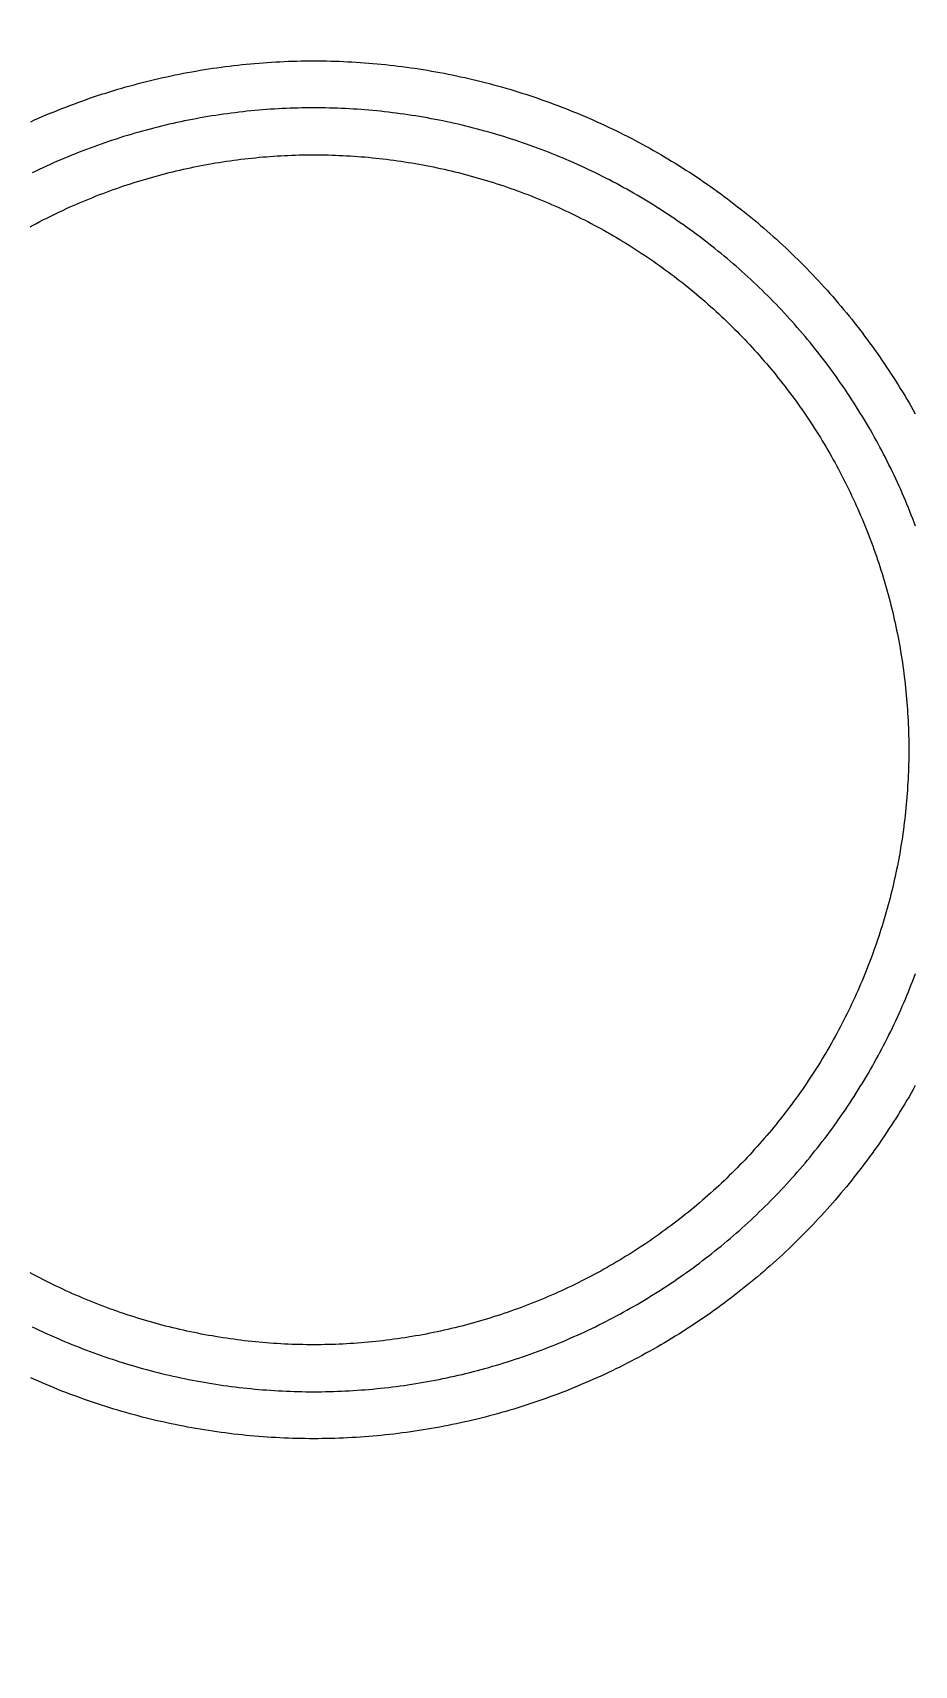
# Model space of a CAD drawing. Header units: millimetres. Extents: x -14.2 to 14.2, y -14.2 to 14.2.
# Drawn here: x -8.62 to -2.99, y -6.44 to 3.98 of the extents above; entities that cross this region are included whole.
import ezdxf

# ---------------------------------------------------------------- set-up
doc = ezdxf.new("R2010")
doc.units = ezdxf.units.MM
doc.layers.add('ALTIN', color=2, linetype='Continuous')
doc.layers.add('KESIM', color=1, linetype='Continuous')

msp = doc.modelspace()

# ---------------------------------------------------------------- linework, layer by layer
at = {"layer": 'ALTIN'}
for points in [[(-8.6316, 3.4145), (-8.607, 3.4255), (-8.5823, 3.4364), (-8.5575, 3.4471), (-8.5327, 3.4576), (-8.5077, 3.4681), (-8.4828, 3.4783), (-8.4577, 3.4884), (-8.4326, 3.4984), (-8.4075, 3.5082), (-8.3823, 3.5178), (-8.357, 3.5273), (-8.3316, 3.5366), (-8.3062, 3.5458), (-8.2808, 3.5548), (-8.2553, 3.5637), (-8.2297, 3.5724), (-8.2041, 3.5809), (-8.1785, 3.5893), (-8.1528, 3.5975), (-8.127, 3.6056), (-8.1012, 3.6135), (-8.0753, 3.6213), (-8.0494, 3.6289), (-8.0235, 3.6363), (-7.9975, 3.6436), (-7.9714, 3.6507), (-7.9453, 3.6577), (-7.9192, 3.6645), (-7.893, 3.6711), (-7.8668, 3.6776), (-7.8406, 3.6839), (-7.8143, 3.6901), (-7.788, 3.6961), (-7.7616, 3.7019), (-7.7352, 3.7076), (-7.7088, 3.7131), (-7.6823, 3.7184), (-7.6558, 3.7236), (-7.6293, 3.7286), (-7.6028, 3.7335), (-7.5762, 3.7382), (-7.5496, 3.7427), (-7.5229, 3.7471), (-7.4962, 3.7513), (-7.4695, 3.7554), (-7.4428, 3.7592), (-7.4161, 3.763), (-7.3893, 3.7665), (-7.3625, 3.7699), (-7.3357, 3.7731), (-7.3089, 3.7762), (-7.2821, 3.7791), (-7.2552, 3.7818), (-7.2283, 3.7844), (-7.2014, 3.7868), (-7.1745, 3.789), (-7.1476, 3.7911), (-7.1207, 3.793), (-7.0937, 3.7947), (-7.0668, 3.7963), (-7.0398, 3.7977), (-7.0129, 3.7989), (-6.9859, 3.8), (-6.9589, 3.8009), (-6.9319, 3.8017), (-6.9049, 3.8022), (-6.8779, 3.8027), (-6.8509, 3.8029), (-6.8239, 3.803), (-6.7969, 3.8029), (-6.7699, 3.8027), (-6.7429, 3.8022), (-6.716, 3.8017), (-6.689, 3.8009), (-6.662, 3.8), (-6.635, 3.7989), (-6.608, 3.7977), (-6.5811, 3.7963), (-6.5541, 3.7947), (-6.5272, 3.793), (-6.5002, 3.7911), (-6.4733, 3.789), (-6.4464, 3.7868), (-6.4195, 3.7844), (-6.3927, 3.7818), (-6.3658, 3.7791), (-6.339, 3.7762), (-6.3121, 3.7731), (-6.2853, 3.7699), (-6.2585, 3.7665), (-6.2318, 3.763), (-6.205, 3.7592), (-6.1783, 3.7554), (-6.1516, 3.7513), (-6.125, 3.7471), (-6.0983, 3.7427), (-6.0717, 3.7382), (-6.0451, 3.7335), (-6.0186, 3.7286), (-5.992, 3.7236), (-5.9655, 3.7184), (-5.9391, 3.7131), (-5.9126, 3.7076), (-5.8862, 3.7019), (-5.8599, 3.6961), (-5.8336, 3.6901), (-5.8073, 3.6839), (-5.781, 3.6776), (-5.7548, 3.6711), (-5.7287, 3.6645), (-5.7025, 3.6577), (-5.6764, 3.6507), (-5.6504, 3.6436), (-5.6244, 3.6363), (-5.5984, 3.6289), (-5.5725, 3.6213), (-5.5467, 3.6135), (-5.5209, 3.6056), (-5.4951, 3.5975), (-5.4694, 3.5893), (-5.4437, 3.5809), (-5.4181, 3.5724), (-5.3926, 3.5637), (-5.3671, 3.5548), (-5.3416, 3.5458), (-5.3162, 3.5366), (-5.2909, 3.5273), (-5.2656, 3.5178), (-5.2404, 3.5082), (-5.2152, 3.4984), (-5.1901, 3.4884), (-5.1651, 3.4783), (-5.1401, 3.4681), (-5.1152, 3.4576), (-5.0904, 3.4471), (-5.0656, 3.4364), (-5.0409, 3.4255), (-5.0162, 3.4145), (-4.9916, 3.4033), (-4.9671, 3.392), (-4.9427, 3.3805), (-4.9183, 3.3689), (-4.894, 3.3572), (-4.8698, 3.3452), (-4.8456, 3.3332), (-4.8216, 3.321), (-4.7976, 3.3086), (-4.7736, 3.2961), (-4.7498, 3.2834), (-4.726, 3.2706), (-4.7023, 3.2577), (-4.6787, 3.2446), (-4.6552, 3.2314), (-4.6317, 3.218), (-4.6084, 3.2045), (-4.5851, 3.1908), (-4.5619, 3.177), (-4.5388, 3.163), (-4.5157, 3.1489), (-4.4928, 3.1347), (-4.4699, 3.1203), (-4.4472, 3.1058), (-4.4245, 3.0912), (-4.4019, 3.0764), (-4.3794, 3.0614), (-4.357, 3.0464), (-4.3347, 3.0312), (-4.3125, 3.0158), (-4.2904, 3.0004), (-4.2684, 2.9847), (-4.2464, 2.969), (-4.2246, 2.9531), (-4.2029, 2.9371), (-4.1812, 2.9209), (-4.1597, 2.9047), (-4.1382, 2.8883), (-4.1169, 2.8717), (-4.0957, 2.855), (-4.0746, 2.8382), (-4.0535, 2.8213), (-4.0326, 2.8042), (-4.0118, 2.787), (-3.9911, 2.7697), (-3.9705, 2.7523), (-3.95, 2.7347), (-3.9296, 2.717), (-3.9093, 2.6992), (-3.8891, 2.6812), (-3.8691, 2.6632), (-3.8491, 2.645), (-3.8293, 2.6267), (-3.8096, 2.6082), (-3.79, 2.5897), (-3.7705, 2.571), (-3.7511, 2.5522), (-3.7318, 2.5333), (-3.7127, 2.5143), (-3.6936, 2.4951), (-3.6747, 2.4758), (-3.6559, 2.4565), (-3.6372, 2.437), (-3.6187, 2.4174), (-3.6003, 2.3976), (-3.5819, 2.3778), (-3.5637, 2.3578), (-3.5457, 2.3378), (-3.5277, 2.3176), (-3.5099, 2.2973), (-3.4922, 2.2769), (-3.4746, 2.2564), (-3.4572, 2.2358), (-3.4399, 2.2151), (-3.4227, 2.1943), (-3.4056, 2.1734), (-3.3887, 2.1524), (-3.3719, 2.1312), (-3.3552, 2.11), (-3.3387, 2.0887), (-3.3223, 2.0672), (-3.306, 2.0457), (-3.2898, 2.0241), (-3.2738, 2.0023), (-3.2579, 1.9805), (-3.2422, 1.9586), (-3.2266, 1.9365), (-3.2111, 1.9144), (-3.1957, 1.8922), (-3.1805, 1.8699), (-3.1655, 1.8475), (-3.1505, 1.825), (-3.1357, 1.8024), (-3.1211, 1.7797), (-3.1066, 1.757), (-3.0922, 1.7341), (-3.078, 1.7112), (-3.0639, 1.6881), (-3.0499, 1.665), (-3.0361, 1.6418), (-3.0225, 1.6186), (-3.0089, 1.5952), (-2.9956, 1.5717), (-2.9823, 1.5482)], [(-2.9808, 0.8315), (-2.9897, 0.8551), (-2.9987, 0.8786), (-3.0078, 0.902), (-3.0171, 0.9254), (-3.0265, 0.9487), (-3.036, 0.972), (-3.0457, 0.9952), (-3.0556, 1.0184), (-3.0655, 1.0414), (-3.0757, 1.0645), (-3.0859, 1.0874), (-3.0963, 1.1103), (-3.1069, 1.1332), (-3.1176, 1.156), (-3.1284, 1.1787), (-3.1394, 1.2013), (-3.1505, 1.2239), (-3.1617, 1.2464), (-3.1731, 1.2688), (-3.1846, 1.2912), (-3.1963, 1.3135), (-3.2081, 1.3357), (-3.22, 1.3579), (-3.232, 1.3799), (-3.2442, 1.4019), (-3.2566, 1.4239), (-3.269, 1.4457), (-3.2816, 1.4675), (-3.2944, 1.4892), (-3.3072, 1.5108), (-3.3202, 1.5323), (-3.3334, 1.5538), (-3.3466, 1.5752), (-3.36, 1.5965), (-3.3736, 1.6177), (-3.3872, 1.6388), (-3.401, 1.6599), (-3.4149, 1.6808), (-3.4289, 1.7017), (-3.4431, 1.7225), (-3.4574, 1.7432), (-3.4718, 1.7638), (-3.4864, 1.7843), (-3.5011, 1.8048), (-3.5159, 1.8251), (-3.5308, 1.8454), (-3.5458, 1.8655), (-3.561, 1.8856), (-3.5763, 1.9056), (-3.5917, 1.9254), (-3.6073, 1.9452), (-3.6229, 1.9649), (-3.6387, 1.9845), (-3.6546, 2.004), (-3.6706, 2.0234), (-3.6867, 2.0427), (-3.703, 2.0619), (-3.7194, 2.081), (-3.7359, 2.1), (-3.7525, 2.1189), (-3.7692, 2.1377), (-3.786, 2.1564), (-3.803, 2.175), (-3.8201, 2.1934), (-3.8372, 2.2118), (-3.8545, 2.2301), (-3.8719, 2.2483), (-3.8894, 2.2663), (-3.9071, 2.2843), (-3.9248, 2.3021), (-3.9426, 2.3199), (-3.9606, 2.3375), (-3.9787, 2.355), (-3.9968, 2.3724), (-4.0151, 2.3897), (-4.0335, 2.4069), (-4.052, 2.4239), (-4.0705, 2.4409), (-4.0892, 2.4577), (-4.108, 2.4744), (-4.1269, 2.491), (-4.1459, 2.5075), (-4.165, 2.5239), (-4.1842, 2.5402), (-4.2035, 2.5563), (-4.2229, 2.5723), (-4.2424, 2.5882), (-4.262, 2.604), (-4.2817, 2.6197), (-4.3015, 2.6352), (-4.3214, 2.6506), (-4.3413, 2.6659), (-4.3614, 2.6811), (-4.3816, 2.6961), (-4.4018, 2.7111), (-4.4222, 2.7259), (-4.4426, 2.7405), (-4.4631, 2.7551), (-4.4837, 2.7695), (-4.5044, 2.7838), (-4.5252, 2.798), (-4.5461, 2.812), (-4.5671, 2.8259), (-4.5881, 2.8397), (-4.6092, 2.8534), (-4.6304, 2.8669), (-4.6517, 2.8803), (-4.6731, 2.8935), (-4.6946, 2.9067), (-4.7161, 2.9197), (-4.7377, 2.9325), (-4.7594, 2.9453), (-4.7812, 2.9579), (-4.8031, 2.9703), (-4.825, 2.9827), (-4.847, 2.9949), (-4.8691, 3.0069), (-4.8912, 3.0189), (-4.9134, 3.0307), (-4.9357, 3.0423), (-4.9581, 3.0538), (-4.9805, 3.0652), (-5.003, 3.0764), (-5.0256, 3.0875), (-5.0482, 3.0985), (-5.071, 3.1093), (-5.0937, 3.12), (-5.1166, 3.1306), (-5.1395, 3.141), (-5.1624, 3.1512), (-5.1855, 3.1614), (-5.2086, 3.1713), (-5.2317, 3.1812), (-5.2549, 3.1909), (-5.2782, 3.2004), (-5.3015, 3.2099), (-5.3249, 3.2191), (-5.3484, 3.2283), (-5.3719, 3.2372), (-5.3954, 3.2461), (-5.419, 3.2548), (-5.4427, 3.2633), (-5.4664, 3.2717), (-5.4902, 3.28), (-5.514, 3.2881), (-5.5378, 3.296), (-5.5618, 3.3039), (-5.5857, 3.3115), (-5.6097, 3.3191), (-5.6338, 3.3264), (-5.6579, 3.3337), (-5.682, 3.3407), (-5.7062, 3.3477), (-5.7304, 3.3545), (-5.7547, 3.3611), (-5.779, 3.3676), (-5.8033, 3.3739), (-5.8277, 3.3801), (-5.8521, 3.3861), (-5.8766, 3.392), (-5.9011, 3.3978), (-5.9256, 3.4034), (-5.9502, 3.4088), (-5.9748, 3.4141), (-5.9994, 3.4192), (-6.0241, 3.4242), (-6.0488, 3.429), (-6.0735, 3.4337), (-6.0982, 3.4382), (-6.123, 3.4426), (-6.1478, 3.4468), (-6.1726, 3.4509), (-6.1975, 3.4548), (-6.2223, 3.4586), (-6.2472, 3.4622), (-6.2722, 3.4657), (-6.2971, 3.469), (-6.322, 3.4721), (-6.347, 3.4752), (-6.372, 3.478), (-6.397, 3.4807), (-6.4221, 3.4832), (-6.4471, 3.4856), (-6.4722, 3.4879), (-6.4972, 3.4899), (-6.5223, 3.4919), (-6.5474, 3.4936), (-6.5725, 3.4953), (-6.5976, 3.4967), (-6.6228, 3.498), (-6.6479, 3.4992), (-6.673, 3.5002), (-6.6982, 3.5011), (-6.7233, 3.5017), (-6.7485, 3.5023), (-6.7736, 3.5027), (-6.7988, 3.5029), (-6.8239, 3.503), (-6.8491, 3.5029), (-6.8742, 3.5027), (-6.8994, 3.5023), (-6.9246, 3.5017), (-6.9497, 3.5011), (-6.9748, 3.5002), (-7, 3.4992), (-7.0251, 3.498), (-7.0502, 3.4967), (-7.0753, 3.4953), (-7.1005, 3.4936), (-7.1255, 3.4919), (-7.1506, 3.4899), (-7.1757, 3.4879), (-7.2008, 3.4856), (-7.2258, 3.4832), (-7.2508, 3.4807), (-7.2758, 3.478), (-7.3008, 3.4752), (-7.3258, 3.4721), (-7.3508, 3.469), (-7.3757, 3.4657), (-7.4006, 3.4622), (-7.4255, 3.4586), (-7.4504, 3.4548), (-7.4753, 3.4509), (-7.5001, 3.4468), (-7.5249, 3.4426), (-7.5497, 3.4382), (-7.5744, 3.4337), (-7.5991, 3.429), (-7.6238, 3.4242), (-7.6485, 3.4192), (-7.6731, 3.4141), (-7.6977, 3.4088), (-7.7222, 3.4034), (-7.7468, 3.3978), (-7.7713, 3.392), (-7.7957, 3.3861), (-7.8202, 3.3801), (-7.8445, 3.3739), (-7.8689, 3.3676), (-7.8932, 3.3611), (-7.9175, 3.3545), (-7.9417, 3.3477), (-7.9659, 3.3407), (-7.99, 3.3337), (-8.0141, 3.3264), (-8.0382, 3.3191), (-8.0622, 3.3115), (-8.0861, 3.3039), (-8.11, 3.296), (-8.1339, 3.2881), (-8.1577, 3.28), (-8.1815, 3.2717), (-8.2052, 3.2633), (-8.2288, 3.2548), (-8.2525, 3.2461), (-8.276, 3.2372), (-8.2995, 3.2283), (-8.3229, 3.2191), (-8.3463, 3.2099), (-8.3697, 3.2004), (-8.3929, 3.1909), (-8.4161, 3.1812), (-8.4393, 3.1713), (-8.4624, 3.1614), (-8.4854, 3.1512), (-8.5084, 3.141), (-8.5313, 3.1306), (-8.5541, 3.12), (-8.5769, 3.1093), (-8.5996, 3.0985), (-8.6223, 3.0875)], [(-8.6223, -4.2816), (-8.5996, -4.2925), (-8.5769, -4.3034), (-8.5541, -4.3141), (-8.5313, -4.3246), (-8.5084, -4.335), (-8.4854, -4.3453), (-8.4624, -4.3554), (-8.4393, -4.3654), (-8.4161, -4.3752), (-8.3929, -4.3849), (-8.3697, -4.3945), (-8.3463, -4.4039), (-8.3229, -4.4132), (-8.2995, -4.4223), (-8.276, -4.4313), (-8.2525, -4.4401), (-8.2288, -4.4488), (-8.2052, -4.4573), (-8.1815, -4.4658), (-8.1577, -4.474), (-8.1339, -4.4821), (-8.11, -4.4901), (-8.0861, -4.4979), (-8.0622, -4.5056), (-8.0382, -4.5131), (-8.0141, -4.5205), (-7.99, -4.5277), (-7.9659, -4.5348), (-7.9417, -4.5417), (-7.9175, -4.5485), (-7.8932, -4.5551), (-7.8689, -4.5616), (-7.8445, -4.568), (-7.8202, -4.5741), (-7.7957, -4.5802), (-7.7713, -4.5861), (-7.7468, -4.5918), (-7.7222, -4.5974), (-7.6977, -4.6028), (-7.6731, -4.6081), (-7.6485, -4.6133), (-7.6238, -4.6182), (-7.5991, -4.6231), (-7.5744, -4.6277), (-7.5497, -4.6323), (-7.5249, -4.6367), (-7.5001, -4.6409), (-7.4753, -4.645), (-7.4504, -4.6489), (-7.4255, -4.6526), (-7.4006, -4.6563), (-7.3757, -4.6597), (-7.3508, -4.663), (-7.3258, -4.6662), (-7.3008, -4.6692), (-7.2758, -4.672), (-7.2508, -4.6747), (-7.2258, -4.6773), (-7.2008, -4.6797), (-7.1757, -4.6819), (-7.1506, -4.684), (-7.1255, -4.6859), (-7.1005, -4.6877), (-7.0753, -4.6893), (-7.0502, -4.6908), (-7.0251, -4.6921), (-7, -4.6932), (-6.9748, -4.6942), (-6.9497, -4.6951), (-6.9246, -4.6958), (-6.8994, -4.6963), (-6.8742, -4.6967), (-6.8491, -4.6969), (-6.8239, -4.697), (-6.7988, -4.6969), (-6.7736, -4.6967), (-6.7485, -4.6963), (-6.7233, -4.6958), (-6.6982, -4.6951), (-6.673, -4.6942), (-6.6479, -4.6932), (-6.6228, -4.6921), (-6.5976, -4.6908), (-6.5725, -4.6893), (-6.5474, -4.6877), (-6.5223, -4.6859), (-6.4972, -4.684), (-6.4722, -4.6819), (-6.4471, -4.6797), (-6.4221, -4.6773), (-6.397, -4.6747), (-6.372, -4.672), (-6.347, -4.6692), (-6.322, -4.6662), (-6.2971, -4.663), (-6.2722, -4.6597), (-6.2472, -4.6563), (-6.2223, -4.6526), (-6.1975, -4.6489), (-6.1726, -4.645), (-6.1478, -4.6409), (-6.123, -4.6367), (-6.0982, -4.6323), (-6.0735, -4.6277), (-6.0488, -4.6231), (-6.0241, -4.6182), (-5.9994, -4.6133), (-5.9748, -4.6081), (-5.9502, -4.6028), (-5.9256, -4.5974), (-5.9011, -4.5918), (-5.8766, -4.5861), (-5.8521, -4.5802), (-5.8277, -4.5741), (-5.8033, -4.568), (-5.779, -4.5616), (-5.7547, -4.5551), (-5.7304, -4.5485), (-5.7062, -4.5417), (-5.682, -4.5348), (-5.6579, -4.5277), (-5.6338, -4.5205), (-5.6097, -4.5131), (-5.5857, -4.5056), (-5.5618, -4.4979), (-5.5378, -4.4901), (-5.514, -4.4821), (-5.4902, -4.474), (-5.4664, -4.4658), (-5.4427, -4.4573), (-5.419, -4.4488), (-5.3954, -4.4401), (-5.3719, -4.4313), (-5.3484, -4.4223), (-5.3249, -4.4132), (-5.3015, -4.4039), (-5.2782, -4.3945), (-5.2549, -4.3849), (-5.2317, -4.3752), (-5.2086, -4.3654), (-5.1855, -4.3554), (-5.1624, -4.3453), (-5.1395, -4.335), (-5.1166, -4.3246), (-5.0937, -4.3141), (-5.071, -4.3034), (-5.0482, -4.2925), (-5.0256, -4.2816), (-5.003, -4.2705), (-4.9805, -4.2592), (-4.9581, -4.2479), (-4.9357, -4.2363), (-4.9134, -4.2247), (-4.8912, -4.2129), (-4.8691, -4.201), (-4.847, -4.1889), (-4.825, -4.1767), (-4.8031, -4.1644), (-4.7812, -4.1519), (-4.7594, -4.1393), (-4.7377, -4.1266), (-4.7161, -4.1137), (-4.6946, -4.1007), (-4.6731, -4.0876), (-4.6517, -4.0743), (-4.6304, -4.0609), (-4.6092, -4.0474), (-4.5881, -4.0337), (-4.5671, -4.02), (-4.5461, -4.006), (-4.5252, -3.992), (-4.5044, -3.9778), (-4.4837, -3.9635), (-4.4631, -3.9491), (-4.4426, -3.9346), (-4.4222, -3.9199), (-4.4018, -3.9051), (-4.3816, -3.8902), (-4.3614, -3.8751), (-4.3413, -3.8599), (-4.3214, -3.8447), (-4.3015, -3.8292), (-4.2817, -3.8137), (-4.262, -3.798), (-4.2424, -3.7823), (-4.2229, -3.7664), (-4.2035, -3.7503), (-4.1842, -3.7342), (-4.165, -3.7179), (-4.1459, -3.7016), (-4.1269, -3.6851), (-4.108, -3.6685), (-4.0892, -3.6518), (-4.0705, -3.6349), (-4.052, -3.618), (-4.0335, -3.6009), (-4.0151, -3.5837), (-3.9968, -3.5664), (-3.9787, -3.549), (-3.9606, -3.5315), (-3.9426, -3.5139), (-3.9248, -3.4962), (-3.9071, -3.4783), (-3.8894, -3.4604), (-3.8719, -3.4423), (-3.8545, -3.4241), (-3.8372, -3.4059), (-3.8201, -3.3875), (-3.803, -3.369), (-3.786, -3.3504), (-3.7692, -3.3317), (-3.7525, -3.3129), (-3.7359, -3.294), (-3.7194, -3.275), (-3.703, -3.2559), (-3.6867, -3.2367), (-3.6706, -3.2174), (-3.6546, -3.198), (-3.6387, -3.1785), (-3.6229, -3.1589), (-3.6073, -3.1393), (-3.5917, -3.1195), (-3.5763, -3.0996), (-3.561, -3.0796), (-3.5458, -3.0595), (-3.5308, -3.0394), (-3.5159, -3.0191), (-3.5011, -2.9988), (-3.4864, -2.9784), (-3.4718, -2.9578), (-3.4574, -2.9372), (-3.4431, -2.9165), (-3.4289, -2.8957), (-3.4149, -2.8749), (-3.401, -2.8539), (-3.3872, -2.8328), (-3.3736, -2.8117), (-3.36, -2.7905), (-3.3466, -2.7692), (-3.3334, -2.7478), (-3.3202, -2.7264), (-3.3072, -2.7048), (-3.2944, -2.6832), (-3.2816, -2.6615), (-3.269, -2.6398), (-3.2566, -2.6179), (-3.2442, -2.596), (-3.232, -2.574), (-3.22, -2.5519), (-3.2081, -2.5297), (-3.1963, -2.5075), (-3.1846, -2.4852), (-3.1731, -2.4629), (-3.1617, -2.4404), (-3.1505, -2.4179), (-3.1394, -2.3953), (-3.1284, -2.3727), (-3.1176, -2.35), (-3.1069, -2.3272), (-3.0963, -2.3044), (-3.0859, -2.2815), (-3.0757, -2.2585), (-3.0655, -2.2355), (-3.0556, -2.2124), (-3.0457, -2.1892), (-3.036, -2.166), (-3.0265, -2.1427), (-3.0171, -2.1194), (-3.0078, -2.096), (-2.9987, -2.0726), (-2.9897, -2.0491), (-2.9808, -2.0255)], [(-2.9823, -2.7422), (-2.9956, -2.7658), (-3.0089, -2.7892), (-3.0225, -2.8126), (-3.0361, -2.8359), (-3.0499, -2.8591), (-3.0639, -2.8822), (-3.078, -2.9052), (-3.0922, -2.9282), (-3.1066, -2.951), (-3.1211, -2.9738), (-3.1357, -2.9964), (-3.1505, -3.019), (-3.1655, -3.0415), (-3.1805, -3.0639), (-3.1957, -3.0862), (-3.2111, -3.1085), (-3.2266, -3.1306), (-3.2422, -3.1526), (-3.2579, -3.1745), (-3.2738, -3.1964), (-3.2898, -3.2181), (-3.306, -3.2397), (-3.3223, -3.2613), (-3.3387, -3.2827), (-3.3552, -3.304), (-3.3719, -3.3253), (-3.3887, -3.3464), (-3.4056, -3.3674), (-3.4227, -3.3883), (-3.4399, -3.4092), (-3.4572, -3.4299), (-3.4746, -3.4505), (-3.4922, -3.471), (-3.5099, -3.4914), (-3.5277, -3.5116), (-3.5457, -3.5318), (-3.5637, -3.5519), (-3.5819, -3.5718), (-3.6003, -3.5917), (-3.6187, -3.6114), (-3.6372, -3.631), (-3.6559, -3.6505), (-3.6747, -3.6699), (-3.6936, -3.6891), (-3.7127, -3.7083), (-3.7318, -3.7273), (-3.7511, -3.7462), (-3.7705, -3.765), (-3.79, -3.7837), (-3.8096, -3.8023), (-3.8293, -3.8207), (-3.8491, -3.839), (-3.8691, -3.8572), (-3.8891, -3.8753), (-3.9093, -3.8932), (-3.9296, -3.911), (-3.95, -3.9287), (-3.9705, -3.9463), (-3.9911, -3.9638), (-4.0118, -3.9811), (-4.0326, -3.9983), (-4.0535, -4.0153), (-4.0746, -4.0323), (-4.0957, -4.0491), (-4.1169, -4.0657), (-4.1382, -4.0823), (-4.1597, -4.0987), (-4.1812, -4.115), (-4.2029, -4.1311), (-4.2246, -4.1471), (-4.2464, -4.163), (-4.2684, -4.1788), (-4.2904, -4.1944), (-4.3125, -4.2099), (-4.3347, -4.2252), (-4.357, -4.2404), (-4.3794, -4.2555), (-4.4019, -4.2704), (-4.4245, -4.2852), (-4.4472, -4.2999), (-4.4699, -4.3144), (-4.4928, -4.3287), (-4.5157, -4.343), (-4.5388, -4.3571), (-4.5619, -4.371), (-4.5851, -4.3848), (-4.6084, -4.3985), (-4.6317, -4.412), (-4.6552, -4.4254), (-4.6787, -4.4386), (-4.7023, -4.4517), (-4.726, -4.4647), (-4.7498, -4.4775), (-4.7736, -4.4901), (-4.7976, -4.5026), (-4.8216, -4.515), (-4.8456, -4.5272), (-4.8698, -4.5393), (-4.894, -4.5512), (-4.9183, -4.563), (-4.9427, -4.5746), (-4.9671, -4.586), (-4.9916, -4.5974), (-5.0162, -4.6085), (-5.0409, -4.6195), (-5.0656, -4.6304), (-5.0904, -4.6411), (-5.1152, -4.6517), (-5.1401, -4.6621), (-5.1651, -4.6723), (-5.1901, -4.6824), (-5.2152, -4.6924), (-5.2404, -4.7022), (-5.2656, -4.7118), (-5.2909, -4.7213), (-5.3162, -4.7306), (-5.3416, -4.7398), (-5.3671, -4.7488), (-5.3926, -4.7577), (-5.4181, -4.7664), (-5.4437, -4.7749), (-5.4694, -4.7833), (-5.4951, -4.7916), (-5.5209, -4.7996), (-5.5467, -4.8076), (-5.5725, -4.8153), (-5.5984, -4.8229), (-5.6244, -4.8304), (-5.6504, -4.8376), (-5.6764, -4.8448), (-5.7025, -4.8517), (-5.7287, -4.8585), (-5.7548, -4.8652), (-5.781, -4.8716), (-5.8073, -4.878), (-5.8336, -4.8841), (-5.8599, -4.8901), (-5.8862, -4.8959), (-5.9126, -4.9016), (-5.9391, -4.9071), (-5.9655, -4.9125), (-5.992, -4.9177), (-6.0186, -4.9227), (-6.0451, -4.9275), (-6.0717, -4.9322), (-6.0983, -4.9368), (-6.125, -4.9411), (-6.1516, -4.9454), (-6.1783, -4.9494), (-6.205, -4.9533), (-6.2318, -4.957), (-6.2585, -4.9605), (-6.2853, -4.9639), (-6.3121, -4.9671), (-6.339, -4.9702), (-6.3658, -4.9731), (-6.3927, -4.9758), (-6.4195, -4.9784), (-6.4464, -4.9808), (-6.4733, -4.983), (-6.5002, -4.9851), (-6.5272, -4.987), (-6.5541, -4.9887), (-6.5811, -4.9903), (-6.608, -4.9917), (-6.635, -4.993), (-6.662, -4.994), (-6.689, -4.9949), (-6.716, -4.9957), (-6.7429, -4.9963), (-6.7699, -4.9967), (-6.7969, -4.9969), (-6.8239, -4.997), (-6.8509, -4.9969), (-6.8779, -4.9967), (-6.9049, -4.9963), (-6.9319, -4.9957), (-6.9589, -4.9949), (-6.9859, -4.994), (-7.0129, -4.993), (-7.0398, -4.9917), (-7.0668, -4.9903), (-7.0937, -4.9887), (-7.1207, -4.987), (-7.1476, -4.9851), (-7.1745, -4.983), (-7.2014, -4.9808), (-7.2283, -4.9784), (-7.2552, -4.9758), (-7.2821, -4.9731), (-7.3089, -4.9702), (-7.3357, -4.9671), (-7.3625, -4.9639), (-7.3893, -4.9605), (-7.4161, -4.957), (-7.4428, -4.9533), (-7.4695, -4.9494), (-7.4962, -4.9454), (-7.5229, -4.9411), (-7.5496, -4.9368), (-7.5762, -4.9322), (-7.6028, -4.9275), (-7.6293, -4.9227), (-7.6558, -4.9177), (-7.6823, -4.9125), (-7.7088, -4.9071), (-7.7352, -4.9016), (-7.7616, -4.8959), (-7.788, -4.8901), (-7.8143, -4.8841), (-7.8406, -4.878), (-7.8668, -4.8716), (-7.893, -4.8652), (-7.9192, -4.8585), (-7.9453, -4.8517), (-7.9714, -4.8448), (-7.9975, -4.8376), (-8.0235, -4.8304), (-8.0494, -4.8229), (-8.0753, -4.8153), (-8.1012, -4.8076), (-8.127, -4.7996), (-8.1528, -4.7916), (-8.1785, -4.7833), (-8.2041, -4.7749), (-8.2297, -4.7664), (-8.2553, -4.7577), (-8.2808, -4.7488), (-8.3062, -4.7398), (-8.3316, -4.7306), (-8.357, -4.7213), (-8.3823, -4.7118), (-8.4075, -4.7022), (-8.4326, -4.6924), (-8.4577, -4.6824), (-8.4828, -4.6723), (-8.5077, -4.6621), (-8.5327, -4.6517), (-8.5575, -4.6411), (-8.5823, -4.6304), (-8.607, -4.6195), (-8.6316, -4.6085)]]:
    msp.add_lwpolyline(points, dxfattribs=at)
at = {"layer": 'KESIM'}
msp.add_lwpolyline([(-8.6358, 2.7432), (-8.6152, 2.7543), (-8.5946, 2.7652), (-8.574, 2.776), (-8.5533, 2.7867), (-8.5325, 2.7972), (-8.5116, 2.8077), (-8.4907, 2.8179), (-8.4697, 2.8281), (-8.4486, 2.8381), (-8.4275, 2.848), (-8.4064, 2.8578), (-8.3851, 2.8675), (-8.3639, 2.877), (-8.3425, 2.8864), (-8.3211, 2.8956), (-8.2996, 2.9047), (-8.2781, 2.9137), (-8.2566, 2.9226), (-8.2349, 2.9313), (-8.2133, 2.9399), (-8.1915, 2.9484), (-8.1698, 2.9567), (-8.1479, 2.9649), (-8.126, 2.9729), (-8.1041, 2.9809), (-8.0821, 2.9886), (-8.0601, 2.9963), (-8.038, 3.0038), (-8.0159, 3.0112), (-7.9938, 3.0184), (-7.9716, 3.0255), (-7.9493, 3.0325), (-7.927, 3.0394), (-7.9047, 3.0461), (-7.8823, 3.0526), (-7.8599, 3.059), (-7.8374, 3.0653), (-7.815, 3.0715), (-7.7924, 3.0775), (-7.7699, 3.0834), (-7.7473, 3.0891), (-7.7246, 3.0947), (-7.702, 3.1002), (-7.6793, 3.1055), (-7.6565, 3.1107), (-7.6338, 3.1157), (-7.611, 3.1206), (-7.5881, 3.1253), (-7.5653, 3.13), (-7.5424, 3.1344), (-7.5195, 3.1388), (-7.4965, 3.143), (-7.4736, 3.147), (-7.4506, 3.151), (-7.4276, 3.1547), (-7.4046, 3.1584), (-7.3815, 3.1619), (-7.3584, 3.1652), (-7.3353, 3.1684), (-7.3122, 3.1715), (-7.2891, 3.1744), (-7.2659, 3.1772), (-7.2428, 3.1798), (-7.2196, 3.1823), (-7.1964, 3.1847), (-7.1732, 3.1869), (-7.15, 3.189), (-7.1267, 3.1909), (-7.1035, 3.1927), (-7.0802, 3.1943), (-7.057, 3.1958), (-7.0337, 3.1972), (-7.0104, 3.1984), (-6.9871, 3.1995), (-6.9638, 3.2004), (-6.9405, 3.2012), (-6.9172, 3.2018), (-6.8939, 3.2023), (-6.8706, 3.2027), (-6.8473, 3.2029), (-6.8239, 3.203), (-6.8006, 3.2029), (-6.7773, 3.2027), (-6.754, 3.2023), (-6.7307, 3.2018), (-6.7074, 3.2012), (-6.6841, 3.2004), (-6.6608, 3.1995), (-6.6375, 3.1984), (-6.6142, 3.1972), (-6.5909, 3.1958), (-6.5676, 3.1943), (-6.5444, 3.1927), (-6.5211, 3.1909), (-6.4979, 3.189), (-6.4747, 3.1869), (-6.4515, 3.1847), (-6.4283, 3.1823), (-6.4051, 3.1798), (-6.3819, 3.1772), (-6.3588, 3.1744), (-6.3356, 3.1715), (-6.3125, 3.1684), (-6.2894, 3.1652), (-6.2664, 3.1619), (-6.2433, 3.1584), (-6.2203, 3.1547), (-6.1973, 3.151), (-6.1743, 3.147), (-6.1513, 3.143), (-6.1284, 3.1388), (-6.1055, 3.1344), (-6.0826, 3.13), (-6.0597, 3.1253), (-6.0369, 3.1206), (-6.0141, 3.1157), (-5.9913, 3.1107), (-5.9686, 3.1055), (-5.9459, 3.1002), (-5.9232, 3.0947), (-5.9006, 3.0891), (-5.878, 3.0834), (-5.8554, 3.0775), (-5.8329, 3.0715), (-5.8104, 3.0653), (-5.788, 3.059), (-5.7656, 3.0526), (-5.7432, 3.0461), (-5.7209, 3.0394), (-5.6986, 3.0325), (-5.6763, 3.0255), (-5.6541, 3.0184), (-5.6319, 3.0112), (-5.6098, 3.0038), (-5.5878, 2.9963), (-5.5657, 2.9886), (-5.5438, 2.9809), (-5.5218, 2.9729), (-5.4999, 2.9649), (-5.4781, 2.9567), (-5.4563, 2.9484), (-5.4346, 2.9399), (-5.4129, 2.9313), (-5.3913, 2.9226), (-5.3697, 2.9137), (-5.3482, 2.9047), (-5.3268, 2.8956), (-5.3054, 2.8864), (-5.284, 2.877), (-5.2627, 2.8675), (-5.2415, 2.8578), (-5.2203, 2.848), (-5.1992, 2.8381), (-5.1782, 2.8281), (-5.1572, 2.8179), (-5.1363, 2.8077), (-5.1154, 2.7972), (-5.0946, 2.7867), (-5.0739, 2.776), (-5.0532, 2.7652), (-5.0326, 2.7543), (-5.0121, 2.7432), (-4.9916, 2.732), (-4.9712, 2.7207), (-4.9509, 2.7093), (-4.9307, 2.6978), (-4.9105, 2.6861), (-4.8904, 2.6743), (-4.8703, 2.6624), (-4.8504, 2.6503), (-4.8305, 2.6381), (-4.8107, 2.6258), (-4.7909, 2.6134), (-4.7713, 2.6009), (-4.7517, 2.5882), (-4.7322, 2.5755), (-4.7128, 2.5626), (-4.6934, 2.5496), (-4.6742, 2.5364), (-4.655, 2.5232), (-4.6359, 2.5098), (-4.6168, 2.4963), (-4.5979, 2.4827), (-4.579, 2.469), (-4.5603, 2.4552), (-4.5416, 2.4412), (-4.523, 2.4272), (-4.5045, 2.413), (-4.4861, 2.3987), (-4.4677, 2.3843), (-4.4495, 2.3698), (-4.4313, 2.3552), (-4.4132, 2.3404), (-4.3953, 2.3256), (-4.3774, 2.3106), (-4.3596, 2.2956), (-4.3419, 2.2804), (-4.3243, 2.2651), (-4.3068, 2.2497), (-4.2893, 2.2342), (-4.272, 2.2186), (-4.2548, 2.2029), (-4.2376, 2.1871), (-4.2206, 2.1711), (-4.2037, 2.1551), (-4.1868, 2.139), (-4.1701, 2.1228), (-4.1535, 2.1064), (-4.1369, 2.09), (-4.1205, 2.0735), (-4.1042, 2.0568), (-4.0879, 2.0401), (-4.0718, 2.0232), (-4.0558, 2.0063), (-4.0398, 1.9893), (-4.024, 1.9721), (-4.0083, 1.9549), (-3.9927, 1.9376), (-3.9772, 1.9202), (-3.9618, 1.9026), (-3.9465, 1.885), (-3.9314, 1.8673), (-3.9163, 1.8495), (-3.9013, 1.8317), (-3.8865, 1.8137), (-3.8718, 1.7956), (-3.8571, 1.7774), (-3.8426, 1.7592), (-3.8282, 1.7409), (-3.8139, 1.7224), (-3.7998, 1.7039), (-3.7857, 1.6853), (-3.7717, 1.6666), (-3.7579, 1.6479), (-3.7442, 1.629), (-3.7306, 1.6101), (-3.7171, 1.5911), (-3.7037, 1.5719), (-3.6905, 1.5528), (-3.6774, 1.5335), (-3.6643, 1.5142), (-3.6515, 1.4947), (-3.6387, 1.4752), (-3.626, 1.4556), (-3.6135, 1.436), (-3.6011, 1.4162), (-3.5888, 1.3964), (-3.5766, 1.3765), (-3.5646, 1.3566), (-3.5526, 1.3365), (-3.5408, 1.3164), (-3.5292, 1.2962), (-3.5176, 1.276), (-3.5062, 1.2557), (-3.4949, 1.2353), (-3.4837, 1.2148), (-3.4726, 1.1943), (-3.4617, 1.1737), (-3.4509, 1.153), (-3.4402, 1.1323), (-3.4297, 1.1115), (-3.4193, 1.0906), (-3.409, 1.0697), (-3.3988, 1.0487), (-3.3888, 1.0277), (-3.3789, 1.0066), (-3.3691, 0.9854), (-3.3595, 0.9642), (-3.3499, 0.9429), (-3.3406, 0.9216), (-3.3313, 0.9002), (-3.3222, 0.8787), (-3.3132, 0.8572), (-3.3043, 0.8356), (-3.2956, 0.814), (-3.287, 0.7923), (-3.2786, 0.7706), (-3.2702, 0.7488), (-3.262, 0.727), (-3.254, 0.7051), (-3.2461, 0.6832), (-3.2383, 0.6612), (-3.2306, 0.6392), (-3.2231, 0.6171), (-3.2157, 0.595), (-3.2085, 0.5728), (-3.2014, 0.5506), (-3.1944, 0.5284), (-3.1876, 0.5061), (-3.1809, 0.4837), (-3.1743, 0.4614), (-3.1679, 0.4389), (-3.1616, 0.4165), (-3.1554, 0.394), (-3.1494, 0.3715), (-3.1435, 0.3489), (-3.1378, 0.3263), (-3.1322, 0.3037), (-3.1268, 0.281), (-3.1214, 0.2583), (-3.1163, 0.2356), (-3.1112, 0.2128), (-3.1063, 0.19), (-3.1016, 0.1672), (-3.0969, 0.1443), (-3.0925, 0.1214), (-3.0881, 0.0985), (-3.0839, 0.0756), (-3.0799, 0.0526), (-3.076, 0.0297), (-3.0722, 0.0066), (-3.0686, -0.0164), (-3.0651, -0.0394), (-3.0617, -0.0625), (-3.0585, -0.0856), (-3.0554, -0.1087), (-3.0525, -0.1319), (-3.0497, -0.155), (-3.0471, -0.1782), (-3.0446, -0.2014), (-3.0422, -0.2246), (-3.04, -0.2478), (-3.0379, -0.271), (-3.036, -0.2942), (-3.0342, -0.3175), (-3.0326, -0.3407), (-3.0311, -0.364), (-3.0297, -0.3873), (-3.0285, -0.4106), (-3.0274, -0.4339), (-3.0265, -0.4571), (-3.0257, -0.4805), (-3.0251, -0.5038), (-3.0246, -0.5271), (-3.0242, -0.5504), (-3.024, -0.5737), (-3.0239, -0.597), (-3.024, -0.6203), (-3.0242, -0.6436), (-3.0246, -0.667), (-3.0251, -0.6903), (-3.0257, -0.7136), (-3.0265, -0.7369), (-3.0274, -0.7602), (-3.0285, -0.7835), (-3.0297, -0.8068), (-3.0311, -0.83), (-3.0326, -0.8533), (-3.0342, -0.8766), (-3.036, -0.8998), (-3.0379, -0.923), (-3.04, -0.9463), (-3.0422, -0.9695), (-3.0446, -0.9927), (-3.0471, -1.0159), (-3.0497, -1.039), (-3.0525, -1.0622), (-3.0554, -1.0853), (-3.0585, -1.1084), (-3.0617, -1.1315), (-3.0651, -1.1546), (-3.0686, -1.1776), (-3.0722, -1.2007), (-3.076, -1.2237), (-3.0799, -1.2467), (-3.0839, -1.2696), (-3.0881, -1.2926), (-3.0925, -1.3155), (-3.0969, -1.3384), (-3.1016, -1.3612), (-3.1063, -1.384), (-3.1112, -1.4068), (-3.1163, -1.4296), (-3.1214, -1.4523), (-3.1268, -1.475), (-3.1322, -1.4977), (-3.1378, -1.5203), (-3.1435, -1.5429), (-3.1494, -1.5655), (-3.1554, -1.588), (-3.1616, -1.6105), (-3.1679, -1.633), (-3.1743, -1.6554), (-3.1809, -1.6778), (-3.1876, -1.7001), (-3.1944, -1.7224), (-3.2014, -1.7446), (-3.2085, -1.7668), (-3.2157, -1.789), (-3.2231, -1.8111), (-3.2306, -1.8332), (-3.2383, -1.8552), (-3.2461, -1.8772), (-3.254, -1.8991), (-3.262, -1.921), (-3.2702, -1.9428), (-3.2786, -1.9646), (-3.287, -1.9863), (-3.2956, -2.008), (-3.3043, -2.0296), (-3.3132, -2.0512), (-3.3222, -2.0727), (-3.3313, -2.0942), (-3.3406, -2.1156), (-3.3499, -2.1369), (-3.3595, -2.1582), (-3.3691, -2.1794), (-3.3789, -2.2006), (-3.3888, -2.2217), (-3.3988, -2.2428), (-3.409, -2.2638), (-3.4193, -2.2847), (-3.4297, -2.3055), (-3.4402, -2.3263), (-3.4509, -2.3471), (-3.4617, -2.3677), (-3.4726, -2.3883), (-3.4837, -2.4089), (-3.4949, -2.4293), (-3.5062, -2.4497), (-3.5176, -2.47), (-3.5292, -2.4903), (-3.5408, -2.5105), (-3.5526, -2.5306), (-3.5646, -2.5506), (-3.5766, -2.5706), (-3.5888, -2.5905), (-3.6011, -2.6103), (-3.6135, -2.63), (-3.626, -2.6497), (-3.6387, -2.6693), (-3.6515, -2.6888), (-3.6643, -2.7082), (-3.6774, -2.7275), (-3.6905, -2.7468), (-3.7037, -2.766), (-3.7171, -2.7851), (-3.7306, -2.8041), (-3.7442, -2.823), (-3.7579, -2.8419), (-3.7717, -2.8607), (-3.7857, -2.8794), (-3.7998, -2.898), (-3.8139, -2.9165), (-3.8282, -2.9349), (-3.8426, -2.9532), (-3.8571, -2.9715), (-3.8718, -2.9896), (-3.8865, -3.0077), (-3.9013, -3.0257), (-3.9163, -3.0436), (-3.9314, -3.0614), (-3.9465, -3.0791), (-3.9618, -3.0967), (-3.9772, -3.1142), (-3.9927, -3.1316), (-4.0083, -3.1489), (-4.024, -3.1662), (-4.0398, -3.1833), (-4.0558, -3.2003), (-4.0718, -3.2173), (-4.0879, -3.2341), (-4.1042, -3.2508), (-4.1205, -3.2675), (-4.1369, -3.284), (-4.1535, -3.3005), (-4.1701, -3.3168), (-4.1868, -3.333), (-4.2037, -3.3492), (-4.2206, -3.3652), (-4.2376, -3.3811), (-4.2548, -3.3969), (-4.272, -3.4126), (-4.2893, -3.4282), (-4.3068, -3.4437), (-4.3243, -3.4591), (-4.3419, -3.4744), (-4.3596, -3.4896), (-4.3774, -3.5047), (-4.3953, -3.5196), (-4.4132, -3.5345), (-4.4313, -3.5492), (-4.4495, -3.5638), (-4.4677, -3.5783), (-4.4861, -3.5927), (-4.5045, -3.607), (-4.523, -3.6212), (-4.5416, -3.6353), (-4.5603, -3.6492), (-4.579, -3.663), (-4.5979, -3.6768), (-4.6168, -3.6904), (-4.6359, -3.7038), (-4.655, -3.7172), (-4.6742, -3.7305), (-4.6934, -3.7436), (-4.7128, -3.7566), (-4.7322, -3.7695), (-4.7517, -3.7823), (-4.7713, -3.7949), (-4.7909, -3.8075), (-4.8107, -3.8199), (-4.8305, -3.8322), (-4.8504, -3.8443), (-4.8703, -3.8564), (-4.8904, -3.8683), (-4.9105, -3.8801), (-4.9307, -3.8918), (-4.9509, -3.9033), (-4.9712, -3.9148), (-4.9916, -3.9261), (-5.0121, -3.9373), (-5.0326, -3.9483), (-5.0532, -3.9592), (-5.0739, -3.97), (-5.0946, -3.9807), (-5.1154, -3.9913), (-5.1363, -4.0017), (-5.1572, -4.012), (-5.1782, -4.0221), (-5.1992, -4.0322), (-5.2203, -4.0421), (-5.2415, -4.0519), (-5.2627, -4.0615), (-5.284, -4.071), (-5.3054, -4.0804), (-5.3268, -4.0896), (-5.3482, -4.0988), (-5.3697, -4.1078), (-5.3913, -4.1166), (-5.4129, -4.1253), (-5.4346, -4.1339), (-5.4563, -4.1424), (-5.4781, -4.1507), (-5.4999, -4.1589), (-5.5218, -4.167), (-5.5438, -4.1749), (-5.5657, -4.1827), (-5.5878, -4.1903), (-5.6098, -4.1978), (-5.6319, -4.2052), (-5.6541, -4.2125), (-5.6763, -4.2196), (-5.6986, -4.2266), (-5.7209, -4.2334), (-5.7432, -4.2401), (-5.7656, -4.2467), (-5.788, -4.2531), (-5.8104, -4.2594), (-5.8329, -4.2655), (-5.8554, -4.2715), (-5.878, -4.2774), (-5.9006, -4.2831), (-5.9232, -4.2887), (-5.9459, -4.2942), (-5.9686, -4.2995), (-5.9913, -4.3047), (-6.0141, -4.3097), (-6.0369, -4.3146), (-6.0597, -4.3194), (-6.0826, -4.324), (-6.1055, -4.3285), (-6.1284, -4.3328), (-6.1513, -4.337), (-6.1743, -4.3411), (-6.1973, -4.345), (-6.2203, -4.3488), (-6.2433, -4.3524), (-6.2664, -4.3559), (-6.2894, -4.3592), (-6.3125, -4.3624), (-6.3356, -4.3655), (-6.3588, -4.3684), (-6.3819, -4.3712), (-6.4051, -4.3739), (-6.4283, -4.3764), (-6.4515, -4.3787), (-6.4747, -4.3809), (-6.4979, -4.383), (-6.5211, -4.3849), (-6.5444, -4.3867), (-6.5676, -4.3884), (-6.5909, -4.3899), (-6.6142, -4.3912), (-6.6375, -4.3924), (-6.6608, -4.3935), (-6.6841, -4.3944), (-6.7074, -4.3952), (-6.7307, -4.3959), (-6.754, -4.3964), (-6.7773, -4.3967), (-6.8006, -4.3969), (-6.8239, -4.397), (-6.8473, -4.3969), (-6.8706, -4.3967), (-6.8939, -4.3964), (-6.9172, -4.3959), (-6.9405, -4.3952), (-6.9638, -4.3944), (-6.9871, -4.3935), (-7.0104, -4.3924), (-7.0337, -4.3912), (-7.057, -4.3899), (-7.0802, -4.3884), (-7.1035, -4.3867), (-7.1267, -4.3849), (-7.15, -4.383), (-7.1732, -4.3809), (-7.1964, -4.3787), (-7.2196, -4.3764), (-7.2428, -4.3739), (-7.2659, -4.3712), (-7.2891, -4.3684), (-7.3122, -4.3655), (-7.3353, -4.3624), (-7.3584, -4.3592), (-7.3815, -4.3559), (-7.4046, -4.3524), (-7.4276, -4.3488), (-7.4506, -4.345), (-7.4736, -4.3411), (-7.4965, -4.337), (-7.5195, -4.3328), (-7.5424, -4.3285), (-7.5653, -4.324), (-7.5881, -4.3194), (-7.611, -4.3146), (-7.6338, -4.3097), (-7.6565, -4.3047), (-7.6793, -4.2995), (-7.702, -4.2942), (-7.7246, -4.2887), (-7.7473, -4.2831), (-7.7699, -4.2774), (-7.7924, -4.2715), (-7.815, -4.2655), (-7.8374, -4.2594), (-7.8599, -4.2531), (-7.8823, -4.2467), (-7.9047, -4.2401), (-7.927, -4.2334), (-7.9493, -4.2266), (-7.9716, -4.2196), (-7.9938, -4.2125), (-8.0159, -4.2052), (-8.038, -4.1978), (-8.0601, -4.1903), (-8.0821, -4.1827), (-8.1041, -4.1749), (-8.126, -4.167), (-8.1479, -4.1589), (-8.1698, -4.1507), (-8.1915, -4.1424), (-8.2133, -4.1339), (-8.2349, -4.1253), (-8.2566, -4.1166), (-8.2781, -4.1078), (-8.2996, -4.0988), (-8.3211, -4.0896), (-8.3425, -4.0804), (-8.3639, -4.071), (-8.3851, -4.0615), (-8.4064, -4.0519), (-8.4275, -4.0421), (-8.4486, -4.0322), (-8.4697, -4.0221), (-8.4907, -4.012), (-8.5116, -4.0017), (-8.5325, -3.9913), (-8.5533, -3.9807), (-8.574, -3.97), (-8.5946, -3.9592), (-8.6152, -3.9483), (-8.6358, -3.9373)], dxfattribs=at)
msp.add_circle((0, 0), 14.25, dxfattribs=at)

doc.saveas('drawing.dxf')
